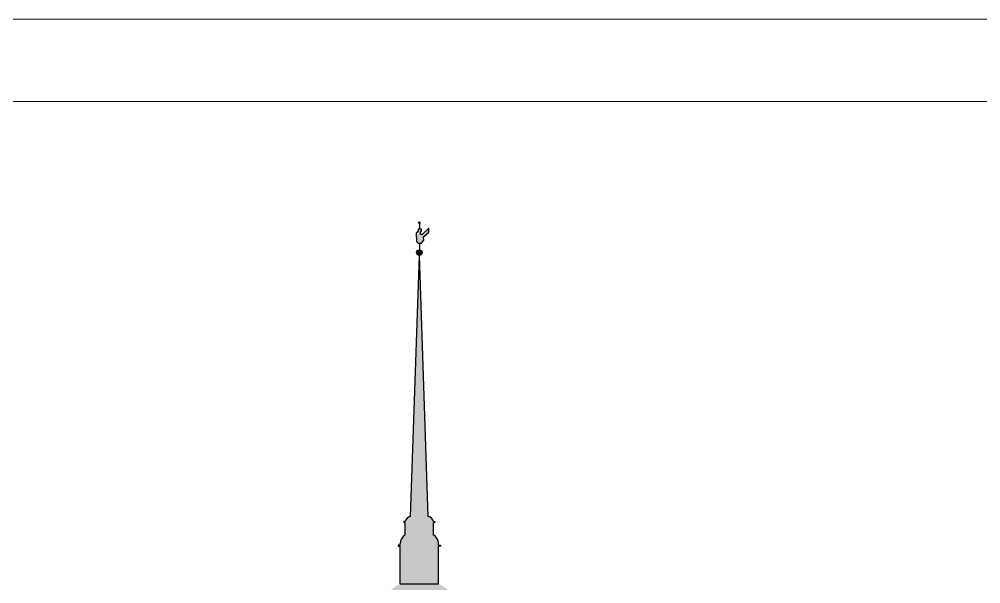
# Model space of a CAD drawing. Header units: metres. Extents: x -472 to 201, y -446 to -235.
# Drawn here: x -85.97 to -74.27, y -242.22 to -235.35 of the extents above; entities that cross this region are included whole.
import ezdxf

# ---------------------------------------------------------------- set-up
doc = ezdxf.new("R2010")
doc.units = ezdxf.units.M
doc.header["$MEASUREMENT"] = 0
doc.layers.add('контур здания на ситуации', color=1, linetype='Continuous', lineweight=30)
doc.layers.add('РАМКА', color=7, linetype='Continuous', lineweight=0)

# ---------------------------------------------------------------- blocks, each defined once
blk = doc.blocks.new('A$C2C6E360E_1_1')
at = {"linetype": 'Continuous', "lineweight": 30, "ltscale": 0.1}
for points in [[(-10.6662, -0.6725), (-10.6871, -0.672), (-10.6985, -0.6636), (-10.6989, -0.6128), (-10.6875, -0.6012), (-10.6875, -0.5876), (-10.6671, -0.5873), (-10.6674, -0.6026), (-10.6733, -0.603), (-10.6725, -0.6205), (-10.6634, -0.6202), (-10.6229, -0.582), (-10.6235, -0.6054), (-10.6556, -0.6334), (-10.6539, -0.6544)], [(-10.6753, -0.549, 1), (-10.6854, -0.549, 1)], [(-10.5634, -2.5175), (-10.5519, -2.5175), (-10.5519, -2.5113), (-10.5634, -2.5113), (-10.5634, -2.501, 0.245371), (-10.5938, -2.4487), (-10.5938, -2.3719), (-10.5855, -2.3719), (-10.5855, -2.3658), (-10.5938, -2.3658, 0.240353), (-10.6259, -2.3359), (-10.6803, -0.7479), (-10.7348, -2.3359, 0.240353), (-10.7668, -2.3658), (-10.7752, -2.3658), (-10.7752, -2.3719), (-10.7668, -2.3719), (-10.7668, -2.4487, 0.245371), (-10.7972, -2.501), (-10.7972, -2.5113), (-10.8087, -2.5113), (-10.8087, -2.5175), (-10.7972, -2.5175), (-10.7972, -2.7456), (-10.5634, -2.7456)], [(-10.663, -0.7305, 1), (-10.6977, -0.7305, 1)], [(-10.4314, -3.0104), (-10.4059, -3.0104, 0.409034), (-10.4005, -2.9962), (-10.3968, -2.9834), (-10.3722, -2.9649, 0.850559), (-10.3843, -2.9567), (-10.407, -2.9737), (-10.4138, -2.9902), (-10.4383, -2.9902), (-10.4434, -2.9226, 0.273634), (-10.5634, -2.7456), (-10.7972, -2.7456, 0.273634), (-10.9173, -2.9226), (-10.9224, -2.9902), (-10.9468, -2.9902), (-10.9537, -2.9737), (-10.9783, -2.9552, 0.71604), (-10.9885, -2.9649), (-10.9639, -2.9834), (-10.9602, -2.9962, 0.409034), (-10.9548, -3.0104), (-10.9293, -3.0104), (-10.9293, -3.2778), (-10.9512, -3.2778, 0.692678), (-10.9533, -3.2989), (-10.9424, -3.2989), (-10.9424, -3.3595), (-10.9653, -3.3595, 0.789101), (-10.9696, -3.381), (-10.9613, -3.381), (-10.9613, -3.6795), (-10.3843, -3.8808), (-10.3843, -3.814), (-10.3688, -3.814), (-10.3688, -3.7976), (-10.3843, -3.7976), (-10.3843, -3.7292), (-10.3994, -3.7292), (-10.3994, -3.381), (-10.3911, -3.381, 0.818526), (-10.3962, -3.3595), (-10.4183, -3.3595), (-10.4183, -3.2989), (-10.4074, -3.2989, 0.692678), (-10.4095, -3.2778), (-10.4314, -3.2778)]]:
    blk.add_hatch(color=7, dxfattribs=at).paths.add_polyline_path(points)
at = {"color": 7, "linetype": 'Continuous', "lineweight": 30, "ltscale": 0.1}
for p, q in [((-10.6803, -0.5541), (-10.6803, -0.5875)), ((-10.6803, -0.6722), (-10.6803, -0.7131)), ((-10.7348, -2.3363), (-10.6803, -0.7479)), ((-10.6259, -2.3363), (-10.6803, -0.7479)), ((-10.7668, -2.4498), (-10.7668, -2.3719)), ((-10.5938, -2.4498), (-10.5938, -2.3719)), ((-10.7972, -2.5113), (-10.7972, -2.501)), ((-10.5634, -2.5113), (-10.5634, -2.501)), ((-10.7972, -2.7456), (-10.7972, -2.5175)), ((-10.5634, -2.7456), (-10.5634, -2.5175)), ((-10.7972, -2.7456), (-10.5634, -2.7456))]:
    blk.add_line(p, q, dxfattribs=at)
at = {"color": 7, "linetype": 'Continuous', "lineweight": 30, "ltscale": 0.1, "flags": 128}
blk.add_lwpolyline([(-10.6871, -0.672), (-10.6662, -0.6725), (-10.6539, -0.6544), (-10.6556, -0.6334), (-10.6235, -0.6054), (-10.6229, -0.582), (-10.6634, -0.6202), (-10.6725, -0.6205), (-10.6733, -0.603), (-10.6674, -0.6026), (-10.6671, -0.5873), (-10.6875, -0.5876), (-10.6875, -0.6012), (-10.6989, -0.6128), (-10.6985, -0.6636), (-10.6871, -0.672)], close=True, dxfattribs=at)
for points in [[(-10.7668, -2.3658), (-10.7752, -2.3658), (-10.7752, -2.3719), (-10.7668, -2.3719)], [(-10.5938, -2.3658), (-10.5855, -2.3658), (-10.5855, -2.3719), (-10.5938, -2.3719)], [(-10.7972, -2.5113), (-10.8087, -2.5113), (-10.8087, -2.5175), (-10.7972, -2.5175)], [(-10.5634, -2.5113), (-10.5519, -2.5113), (-10.5519, -2.5175), (-10.5634, -2.5175)]]:
    blk.add_lwpolyline(points, dxfattribs=at)
at = {"color": 7, "linetype": 'Continuous', "lineweight": 30, "ltscale": 0.1}
for centre, radius in [((-10.6803, -0.549), 0.00506), ((-10.6803, -0.7305), 0.0174)]:
    blk.add_circle(centre, radius, dxfattribs=at)
for centre, radius, start, end in [((-10.7216, -2.3823), 0.0482, 105.87159, 159.93217), ((-10.6391, -2.3823), 0.0482, 20.06783, 74.12841), ((-10.732, -2.504), 0.0653, 122.25674, 177.40205), ((-10.6287, -2.504), 0.0653, 2.59795, 57.74326)]:
    blk.add_arc(centre, radius, start, end, dxfattribs=at)

msp = doc.modelspace()

# ---------------------------------------------------------------- linework, layer by layer
at = {"layer": 'РАМКА', "color": 7, "lineweight": 13}
msp.add_3dface([(-99.238, -293.346), (-58.238, -293.346), (-58.238, -235.346), (-99.238, -235.346)], dxfattribs=at)
at = {"layer": 'РАМКА', "color": 7, "lineweight": 13, "ltscale": 0.5}
msp.add_3dface([(-95.238, -292.346), (-59.238, -292.346), (-59.238, -236.346), (-95.238, -236.346)], dxfattribs=at)

# ---------------------------------------------------------------- block references
at = {"layer": 'контур здания на ситуации', "linetype": 'Continuous', "lineweight": 13, "ltscale": 100, "xscale": 2, "yscale": 2, "zscale": 2}
msp.add_blockref('A$C2C6E360E_1_1', (-59.743, -236.726), dxfattribs=at)

doc.saveas('drawing.dxf')
